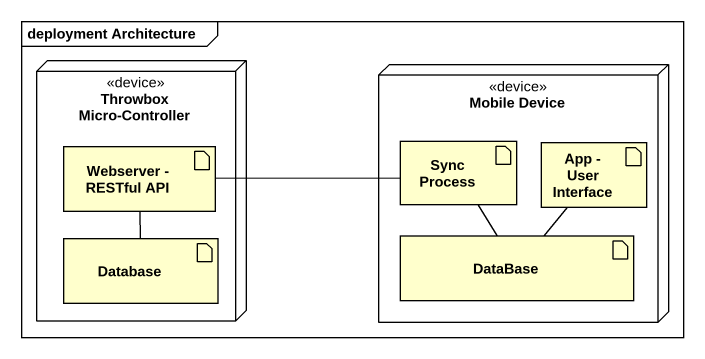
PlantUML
@startuml
mainframe deployment Architecture
node "Throwbox Micro-Controller" as Throwbox_Micro_Controller <<device>> {
  artifact "Webserver - RESTful API" as Webserver_RESTful_API
  artifact "Database" as Database_
}
node "Mobile Device" as Mobile_Device <<device>> {
  artifact "Sync Process" as Sync_Process
  artifact "App - User Interface" as App_User_Interface
  artifact "DataBase" as DataBase_
}
Webserver_RESTful_API -right- Sync_Process
Webserver_RESTful_API -- Database_
Sync_Process -- DataBase_
App_User_Interface -- DataBase_
@enduml
